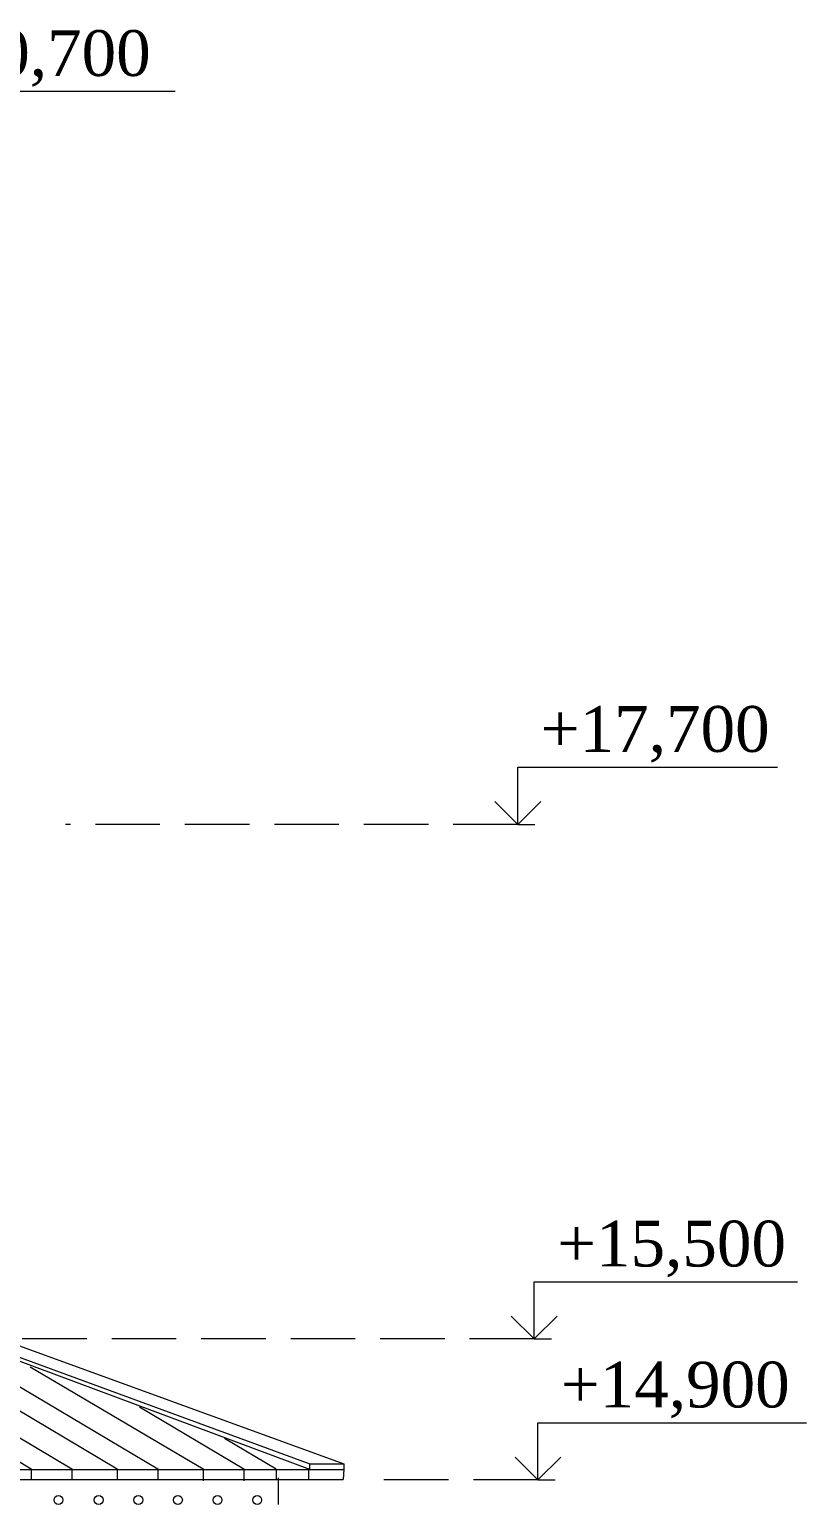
# Model space of a CAD drawing. Header units: millimetres. Extents: x 2399 to 111977, y 1313 to 59551.
# Drawn here: x 75547 to 78945, y 46561 to 53011 of the extents above; entities that cross this region are included whole.
import ezdxf

# ---------------------------------------------------------------- set-up
doc = ezdxf.new("R2010")
doc.units = ezdxf.units.MM
doc.linetypes.add('Невидимая', pattern=[391.222223, 282.222223, -109])
doc.layers.add('dim Level', color=7, linetype='Continuous', lineweight=13)
doc.layers.add('main line', color=7, linetype='Continuous', lineweight=13)
doc.styles.add('СГЕНЕРИР_СТИЛЬ_1', font='georgia.ttf')

msp = doc.modelspace()

# ---------------------------------------------------------------- linework, layer by layer
at = {"layer": 'dim Level', "color": 7, "linetype": 'Continuous', "lineweight": 13}
for p, q in [((74976.061, 52740.6093), (76183.455, 52740.6093)), ((77682.4385, 49535.2076), (77682.4385, 49785.2076)), ((77682.4385, 49785.2076), (78818.0766, 49785.2076)), ((77682.4385, 49535.2076), (77582.4385, 49635.2076)), ((77782.4385, 49635.2076), (77682.4385, 49535.2076)), ((77682.4385, 49535.2076), (77607.4385, 49535.2076)), ((77682.4385, 49535.2076), (77757.4385, 49535.2076)), ((77753.9378, 47285.0578), (77753.9378, 47535.0578)), ((77753.9378, 47535.0578), (78905.0898, 47535.0578)), ((77753.9378, 47285.0578), (77653.9378, 47385.0578)), ((77853.9378, 47385.0578), (77753.9378, 47285.0578)), ((77753.9378, 47285.0578), (77678.9378, 47285.0578)), ((77753.9378, 47285.0578), (77828.9378, 47285.0578)), ((77770.1876, 46668.694), (77770.1876, 46918.694)), ((77770.1876, 46918.694), (78944.6136, 46918.694)), ((77770.1876, 46668.694), (77670.1876, 46768.694)), ((77870.1876, 46768.694), (77770.1876, 46668.694)), ((77770.1876, 46668.694), (77695.1876, 46668.694)), ((77770.1876, 46668.694), (77845.1876, 46668.694))]:
    msp.add_line(p, q, dxfattribs=at)
at = {"layer": 'main line', "color": 7, "linetype": 'Невидимая', "lineweight": 13}
for p, q in [((77682.4385, 49535.2076), (75704.6932, 49535.2076)), ((77753.9378, 47285.0578), (75501.1179, 47285.0578)), ((77770.1876, 46668.694), (77029.601, 46668.694))]:
    msp.add_line(p, q, dxfattribs=at)
at = {"layer": 'main line', "color": 7, "linetype": 'Continuous', "lineweight": 13}
for p, q in [((74570.8223, 47301.9462), (75554.357, 46717.7706)), ((74748.1403, 47301.9462), (75731.675, 46717.7706)), ((74947.1211, 47301.9462), (75930.6558, 46717.7706)), ((75124.4392, 47301.9462), (76107.9738, 46717.7706)), ((75214.2511, 47295.4312), (76771.3319, 46716.3346)), ((75251.4604, 47297.0346), (76772.289, 46738.9021)), ((75331.7537, 47317.2972), (76921.3724, 46738.9021)), ((75549.3582, 47162.741), (76306.9546, 46717.7706)), ((76028.2757, 46988.6124), (76484.2727, 46717.7706)), ((76625.0367, 46716.3346), (76399.4774, 46850.5582)), ((69589.8329, 46714.2112), (76921.3724, 46714.2112)), ((75554.357, 46717.7706), (75554.357, 46670.8185)), ((75731.675, 46717.7706), (75731.675, 46670.8185)), ((75930.6558, 46717.7706), (75930.6558, 46670.8185)), ((76107.9738, 46717.7706), (76107.9738, 46670.8185)), ((76306.9546, 46717.7706), (76306.9546, 46665.3634)), ((76484.2727, 46717.7706), (76484.2727, 46665.3634)), ((76625.0367, 46716.3346), (76625.0367, 46670.8185)), ((76766.6284, 46716.3346), (76766.6284, 46670.8185)), ((76770.9255, 46738.9021), (76770.9255, 46716.3346)), ((76770.9255, 46738.9021), (76921.3724, 46738.9021)), ((76921.3724, 46716.3346), (76918.3193, 46670.8185)), ((76921.3724, 46738.9021), (76921.3724, 46716.3346)), ((69577.7349, 46670.8185), (76918.3193, 46670.8185)), ((76635.8303, 46560.6518), (76635.8303, 46677.7315))]:
    msp.add_line(p, q, dxfattribs=at)
for centre in [(75673.5736, 46581.1338), (75673.5736, 46581.1338), (75673.5736, 46581.1338), (75673.5736, 46581.1338), (75673.5736, 46581.1338), (75673.5736, 46581.1338), (75849.4403, 46581.1338), (75849.4403, 46581.1338), (75849.4403, 46581.1338), (75849.4403, 46581.1338), (75849.4403, 46581.1338), (75849.4403, 46581.1338), (76022.8523, 46581.1338), (76022.8523, 46581.1338), (76022.8523, 46581.1338), (76022.8523, 46581.1338), (76022.8523, 46581.1338), (76022.8523, 46581.1338), (76196.2643, 46581.1338), (76196.2643, 46581.1338), (76196.2643, 46581.1338), (76196.2643, 46581.1338), (76196.2643, 46581.1338), (76196.2643, 46581.1338), (76369.6762, 46581.1338), (76369.6762, 46581.1338), (76369.6762, 46581.1338), (76369.6762, 46581.1338), (76369.6762, 46581.1338), (76369.6762, 46581.1338), (76543.0882, 46581.1338), (76543.0882, 46581.1338), (76543.0882, 46581.1338), (76543.0882, 46581.1338), (76543.0882, 46581.1338), (76543.0882, 46581.1338)]:
    msp.add_circle(centre, 19.1338, dxfattribs=at)

# ---------------------------------------------------------------- texts
at = {"layer": 'dim Level', "color": 7, "lineweight": 13, "char_height": 200, "attachment_point": 7, "style": 'СГЕНЕРИР_СТИЛЬ_1'}
for s, insert in [('\\A1;+20,700', (75076.061, 52760.6093)), ('\\A1;+17,700', (77782.4385, 49805.2076)), ('\\A1;+15,500', (77853.9378, 47555.0578)), ('\\A1;+14,900', (77870.1876, 46938.694))]:
    msp.add_mtext(s, dxfattribs=dict(at, insert=insert))

doc.saveas('drawing.dxf')
